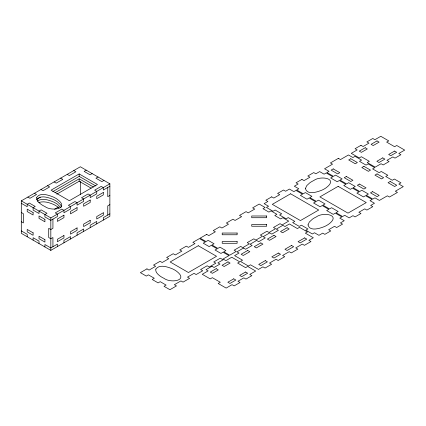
<?xml version="1.0" encoding="UTF-8"?>
<svg xmlns="http://www.w3.org/2000/svg" width="426" height="426" viewBox="0 0 426 426"><rect width="100%" height="100%" fill="white"/><g stroke="black" fill="none" stroke-linecap="round" stroke-linejoin="round"><path stroke-width="0.64" d="M36.727 199.735C40.481 194.56 48.537 197.595 53.42 199.506A26.359 15.219 0 0 1 57.388 201.796L60.439 204.624L61.632 206.823M37.318 201.157C41.988 197.659 48.559 199.975 53.42 201.94A26.359 15.219 0 0 1 57.388 204.23L60.961 207.803M21.3 200.859L80.349 166.768L109.871 183.814L109.871 216.28L50.822 250.371L21.3 233.326L21.3 200.859L50.822 217.904L109.871 183.814M79.177 173.936L51.056 190.172L69.337 200.726L97.453 184.49L79.177 173.936L79.177 176.375L52.781 191.615M86.254 170.176L84.146 171.396L90.051 174.804L92.16 173.584M37.078 199.054L40.358 197.163M55.076 192.722L79.177 178.808L93.454 187.051M56.796 194.165L79.177 181.242L91.169 188.17M98.06 176.998L95.951 178.212L101.857 181.62L103.965 180.406M54.571 209.246L58.399 207.036M109.871 186.247L103.31 190.039L103.31 187.6L101.202 186.386L94.641 190.172L96.75 191.391L96.75 193.825L90.19 197.611L90.19 195.177L88.081 193.958L81.52 197.749L83.629 198.963L83.629 201.402L77.069 205.188L77.069 202.755L74.96 201.535L68.4 205.321L70.508 206.541L70.508 208.974L63.948 212.766L63.948 210.327L61.839 209.113L55.273 212.899L57.388 214.118L57.388 216.552L50.822 220.338L44.922 216.93L44.922 214.496L47.03 213.277L41.125 209.869L39.016 211.088L39.016 213.522L33.111 210.114L33.111 207.675L35.22 206.461L29.314 203.053L27.205 204.267L27.205 206.701L21.3 203.293M109.871 195.449L107.762 196.663L107.762 187.467M109.871 204.645L107.762 205.864L107.762 215.066M109.871 213.847L103.31 217.633L103.31 220.072M38.899 202.52C43.702 200.896 48.942 202.441 53.42 204.374A26.359 15.219 0 0 1 57.388 206.663L59.076 208.032M73.789 170.554L75.897 171.774L69.337 175.56L67.228 174.346M79.177 176.375L95.738 185.933M60.668 178.132L62.776 179.351L56.211 183.137L54.102 181.918M47.542 185.709L49.65 186.923L43.09 190.715L40.981 189.495M34.421 193.282L36.529 194.501L29.969 198.287L27.86 197.073M21.3 212.494L23.409 213.714L23.409 222.91L21.3 221.69M21.3 230.892L27.205 234.3L27.205 236.739M96.75 223.858L96.75 221.424L90.19 225.21L90.19 227.644M83.629 231.435L83.629 228.996L77.069 232.788L77.069 235.221M80.349 181.492L80.349 194.634M79.177 178.808L79.177 181.242M70.508 239.007L70.508 236.574L63.948 240.36L63.948 242.799M57.388 246.585L57.388 244.151L50.822 247.937L44.922 244.529L44.922 246.963M52.931 219.124L52.931 228.32L50.822 229.539L48.713 228.32L48.713 237.522L50.822 238.736L52.931 237.522L52.931 246.718M50.822 217.904L50.822 250.371M39.016 243.555L39.016 241.121L33.111 237.708L33.111 240.147M305.421 188.532C307.189 195.491 317.578 191.966 322.242 190.001A26.359 15.219 0 0 0 326.204 187.712C339.027 178.1 320.176 175.464 313.765 180.533A26.359 15.219 0 0 0 309.798 182.818L306.747 185.651L305.421 188.532M307.998 224.923C309.766 231.882 320.155 228.357 324.82 226.392A26.359 15.219 0 0 0 328.781 224.103C341.604 214.491 322.759 211.855 316.342 216.919A26.359 15.219 0 0 0 312.375 219.209L309.324 222.042L307.998 224.923M36.727 197.302C36.077 200.295 38.857 202.632 40.981 204.251A26.359 15.219 0 0 0 44.943 206.541C51.36 211.61 70.205 208.969 57.388 199.357A26.359 15.219 0 0 0 53.42 197.068C48.537 195.161 40.481 192.126 36.727 197.302M155.815 269.104C155.17 272.097 157.945 274.435 160.07 276.053A26.359 15.219 0 0 0 164.037 278.343C170.448 283.407 189.298 280.771 176.476 271.16A26.359 15.219 0 0 0 172.514 268.87C167.631 266.958 159.569 263.928 155.815 269.104M63.948 215.199L57.388 218.985L57.388 221.424L63.948 217.633L63.948 215.199M77.069 207.622L70.508 211.413L70.508 213.847L77.069 210.061L77.069 207.622M90.19 200.05L83.629 203.836L83.629 206.269L90.19 202.483L90.19 200.05M103.31 192.472L96.75 196.258L96.75 198.697L103.31 194.906L103.31 192.472M63.948 235.493L57.388 239.279L57.388 241.712L63.948 237.926L63.948 235.493M77.069 227.915L70.508 231.701L70.508 234.14L77.069 230.349L77.069 227.915M90.19 220.338L83.629 224.129L83.629 226.563L90.19 222.777L90.19 220.338M103.31 212.766L96.75 216.552L96.75 218.985L103.31 215.199L103.31 212.766M146.949 268.87L140.388 272.661L146.294 276.069L148.402 274.85L154.308 278.258L152.199 279.477L158.105 282.885L160.213 281.671L166.119 285.079L164.01 286.293L169.915 289.707L176.476 285.915L174.367 284.701L180.928 280.91L183.036 282.129L189.597 278.343L187.488 277.124L194.048 273.338L196.157 274.552L202.717 270.766L200.609 269.546L207.169 265.76L209.278 266.98L215.838 263.188L213.73 261.974L220.29 258.183L222.399 259.402L228.964 255.616L223.059 252.203L220.95 253.422L215.045 250.014L217.154 248.795L211.248 245.387L209.139 246.606L203.234 243.193L205.343 241.979L199.437 238.571L192.877 242.357L194.986 243.576L188.425 247.362L186.316 246.143L179.756 249.934L181.865 251.148L175.304 254.94L173.196 253.72L166.635 257.506L168.744 258.726L162.184 262.512L160.075 261.298L153.509 265.084L155.618 266.303L149.057 270.089L146.949 268.87M206.701 234.375L200.14 238.161L206.046 241.574L208.154 240.355L214.06 243.763L211.951 244.982L217.856 248.39L219.965 247.171L225.871 250.584L223.762 251.798L229.667 255.206L236.228 251.42L234.119 250.2L240.679 246.414L242.788 247.634L249.348 243.842L247.24 242.628L253.8 238.837L255.909 240.056L262.469 236.27L260.361 235.051L266.921 231.265L269.03 232.479L275.59 228.693L273.481 227.473L280.042 223.687L282.15 224.907L288.711 221.115L282.805 217.707L280.697 218.927L274.797 215.519L276.905 214.299L271 210.891L268.891 212.105L262.986 208.697L265.094 207.478L259.189 204.07L252.629 207.861L254.737 209.075L248.177 212.867L246.068 211.647L239.508 215.434L241.617 216.653L235.056 220.439L232.947 219.225L226.382 223.011L228.496 224.23L221.93 228.016L219.821 226.797L213.261 230.588L215.37 231.803L208.809 235.594L206.701 234.375M271.703 196.849L265.797 200.257L267.906 201.471L264.109 203.665L268.561 206.237L266.452 207.451L273.013 211.243L275.121 210.023L281.682 213.809L279.573 215.029L286.134 218.815L288.242 217.601L294.803 221.387L292.694 222.606L299.26 226.392L301.368 225.173L307.929 228.964L305.82 230.178L312.38 233.97L314.489 232.75L318.941 235.322L322.738 233.129L324.846 234.348L330.752 230.94L328.643 229.72L334.543 226.312L336.652 227.532L342.557 224.119L340.449 222.905L344.245 220.711L339.794 218.139L341.902 216.925L335.342 213.133L333.233 214.353L326.673 210.566L328.781 209.347L322.221 205.561L320.112 206.775L313.552 202.989L315.661 201.77L309.1 197.983L306.992 199.203L300.431 195.412L302.54 194.197L295.974 190.406L293.865 191.625L289.414 189.053L285.622 191.247L283.508 190.028L277.608 193.436L279.717 194.655L273.812 198.063L271.703 196.849M301.928 179.394L296.022 182.807L298.131 184.021L294.334 186.215L298.791 188.782L296.677 190.001L303.243 193.787L305.351 192.573L311.912 196.359L309.803 197.579L316.364 201.365L318.472 200.151L325.033 203.937L322.924 205.156L329.484 208.942L331.593 207.723L338.153 211.514L336.045 212.728L342.605 216.52L344.714 215.3L349.166 217.872L352.962 215.678L355.071 216.898L360.976 213.485L358.868 212.27L364.773 208.862L366.882 210.077L372.787 206.669L370.679 205.449L374.475 203.261L370.024 200.689L372.132 199.469L365.567 195.683L363.458 196.903L356.897 193.111L359.006 191.897L352.446 188.106L350.337 189.325L343.777 185.539L345.885 184.32L339.325 180.533L337.216 181.748L330.656 177.961L332.765 176.742L326.204 172.956L324.095 174.175L319.644 171.603L315.847 173.797L313.738 172.578L307.833 175.986L309.942 177.205L304.036 180.613L301.928 179.394M338.388 158.344L330.422 162.945L332.53 164.164L324.564 168.765L329.016 171.332L326.907 172.551L333.467 176.337L335.576 175.123L342.137 178.909L340.028 180.129L346.588 183.915L348.697 182.695L355.257 186.487L353.149 187.701L359.709 191.492L361.818 190.273L368.378 194.059L366.269 195.278L372.835 199.064L374.944 197.85L379.396 200.417L387.362 195.822L389.47 197.036L397.437 192.435L395.328 191.221L403.294 186.62L398.842 184.048L400.951 182.834L394.391 179.042L392.282 180.262L385.722 176.476L387.83 175.256L381.27 171.47L379.161 172.684L372.601 168.898L374.71 167.679L368.144 163.893L366.035 165.112L359.475 161.321L361.583 160.107L355.023 156.315L352.914 157.535L348.463 154.963L340.496 159.564L338.388 158.344M360.976 145.303L355.071 148.717L357.18 149.931L351.274 153.339L359.24 157.94L361.349 156.72L369.315 161.321L367.207 162.54L375.178 167.141L381.078 163.728L383.187 164.947L389.092 161.539L386.984 160.32L392.889 156.912L394.998 158.131L400.903 154.718L398.795 153.504L404.7 150.096L396.734 145.495L394.625 146.714L386.659 142.114L388.768 140.894L380.801 136.293L374.896 139.707L372.787 138.487L366.882 141.895L368.991 143.115L363.085 146.523L360.976 145.303M365.194 147.742L359.288 151.15L361.397 152.364L367.303 148.956L365.194 147.742M377.005 140.921L371.099 144.329L373.208 145.548L379.113 142.14L377.005 140.921M198.266 245.738L170.15 261.974L188.425 272.523L216.541 256.292L198.266 245.738M333.233 168.898L331.124 170.118L337.685 173.904L339.794 172.684L333.233 168.898M350.806 158.754L348.697 159.968L355.257 163.76L357.366 162.54L350.806 158.754M290.585 193.787L272.31 204.342L300.431 220.577L318.707 210.023L290.585 193.787M346.354 176.476L344.245 177.69L350.806 181.481L352.914 180.262L346.354 176.476M363.926 166.326L361.818 167.546L368.378 171.332L370.492 170.118L363.926 166.326M382.766 157.886L376.861 161.294L378.97 162.514L384.875 159.106L382.766 157.886M394.577 151.07L388.672 154.478L390.78 155.692L396.686 152.284L394.577 151.07M338.153 186.348L319.878 196.903L347.994 213.133L366.269 202.584L338.153 186.348M211.951 266.245L206.046 269.658L208.154 270.872L202.249 274.285L210.215 278.881L212.324 277.667L220.29 282.262L218.181 283.482L226.147 288.082L232.053 284.675L234.162 285.889L240.067 282.481L237.958 281.261L243.864 277.853L245.972 279.073L251.878 275.665L249.769 274.445L255.675 271.037L247.708 266.436L245.6 267.656L237.633 263.055L239.742 261.836L231.776 257.235L225.871 260.648L223.762 259.429L217.856 262.837L219.965 264.056L214.06 267.464L211.951 266.245M243.491 248.038L236.931 251.825L239.039 253.044L234.588 255.616L242.554 260.211L240.445 261.431L248.411 266.032L250.52 264.812L258.486 269.413L262.938 266.841L265.047 268.06L271.607 264.274L269.498 263.055L276.059 259.269L278.167 260.483L284.728 256.697L282.619 255.478L289.179 251.691L291.288 252.906L297.849 249.119L295.74 247.905L302.306 244.114L304.414 245.333L310.975 241.542L308.866 240.328L313.318 237.756L305.351 233.155L307.46 231.941L299.494 227.34L297.38 228.56L289.414 223.959L284.962 226.531L282.853 225.311L276.293 229.097L278.402 230.317L271.841 234.103L269.733 232.889L263.172 236.675L265.281 237.894L258.72 241.68L256.612 240.461L250.051 244.252L252.16 245.467L245.6 249.258L243.491 248.038M359.475 184.048L357.366 185.267L363.926 189.053L366.035 187.839L359.475 184.048M377.053 173.904L374.944 175.123L381.504 178.909L383.613 177.69L377.053 173.904M216.168 268.684L210.263 272.092L212.372 273.311L218.277 269.898L216.168 268.684M227.979 261.862L222.074 265.276L224.182 266.49L230.088 263.082L227.979 261.862M247.708 250.472L241.148 254.263L243.257 255.478L249.817 251.691L247.708 250.472M260.829 242.9L254.269 246.686L256.377 247.905L262.938 244.114L260.829 242.9M273.95 235.322L267.39 239.108L269.498 240.328L276.059 236.536L273.95 235.322M287.071 227.745L280.51 231.531L282.619 232.75L289.179 228.964L287.071 227.745M372.601 191.625L370.492 192.845L377.053 196.631L379.161 195.412L372.601 191.625M390.173 181.481L388.065 182.695L394.625 186.487L396.734 185.267L390.173 181.481M233.741 278.828L227.835 282.236L229.944 283.455L235.85 280.047L233.741 278.828M245.552 272.012L239.646 275.42L241.755 276.639L247.66 273.226L245.552 272.012M265.281 260.621L258.72 264.408L260.829 265.627L267.39 261.836L265.281 260.621M278.402 253.044L271.841 256.83L273.95 258.05L280.51 254.263L278.402 253.044M291.522 245.467L284.962 249.258L287.071 250.472L293.631 246.686L291.522 245.467M304.649 237.894L298.083 241.68L300.197 242.9L306.757 239.108L304.649 237.894M266.644 215.993L251.734 215.993L251.734 217.718L266.644 217.718L266.644 215.993M266.644 224.518L251.734 224.518L251.734 226.238L266.644 226.238L266.644 224.518M237.122 233.038L222.207 233.038L222.207 234.763L237.122 234.763L237.122 233.038M237.122 241.563L222.207 241.563L222.207 243.283L237.122 243.283L237.122 241.563M33.111 212.547L27.205 209.139L27.205 211.573L33.111 214.981L33.111 212.547M44.922 219.363L39.016 215.955L39.016 218.394L44.922 221.802L44.922 219.363M33.111 232.841L27.205 229.433L27.205 231.866L33.111 235.274L33.111 232.841M44.922 239.657L39.016 236.249L39.016 238.682L44.922 242.096L44.922 239.657"/></g></svg>
